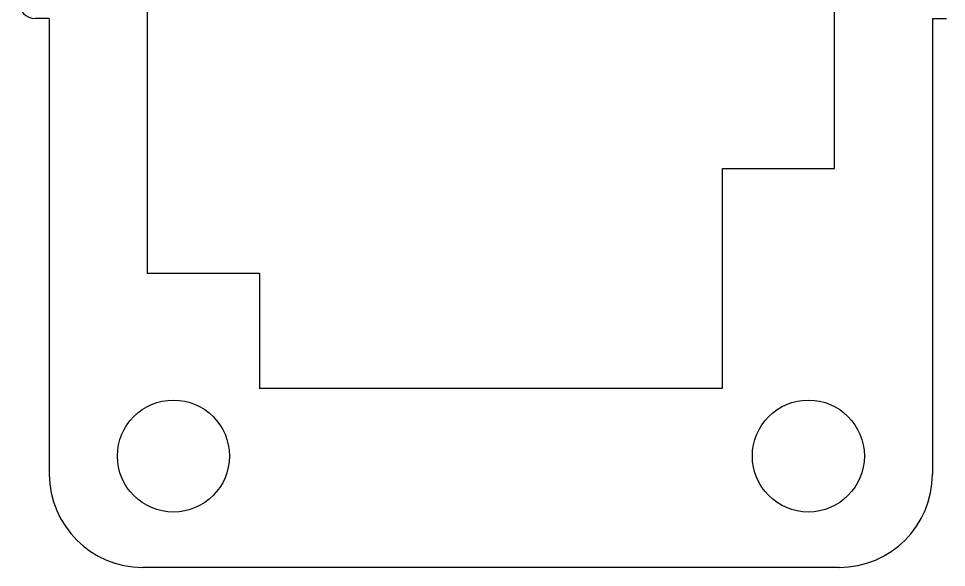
# Model space of a CAD drawing. Extents: x -0.7 to 36.3, y -28.5 to 29.4.
# Drawn here: x 18.32 to 23.289, y 21.312 to 24.253 of the extents above; entities that cross this region are included whole.
import ezdxf

# ---------------------------------------------------------------- set-up
doc = ezdxf.new("R2010")
doc.units = 0
doc.layers.add('FIRST_CUTS', color=1, linetype='CONTINUOUS')
doc.layers.add('LAYER_1', color=3, linetype='CONTINUOUS')

msp = doc.modelspace()

# ---------------------------------------------------------------- linework, layer by layer
at = {"layer": 'FIRST_CUTS'}
for p, q in [((19.0091, 25.8487), (19.0091, 22.8887)), ((22.6891, 23.4487), (22.6891, 25.8487)), ((22.0885, 22.2721), (22.0891, 23.4487)), ((22.0891, 23.4487), (22.6891, 23.4487)), ((19.0091, 22.8887), (19.6091, 22.8887)), ((19.6091, 22.8887), (19.6091, 22.2721)), ((19.6085, 22.2721), (22.0885, 22.2721))]:
    msp.add_line(p, q, dxfattribs=at)
for centre in [(19.1491, 21.9087), (22.5491, 21.9087)]:
    msp.add_circle(centre, 0.3, dxfattribs=at)
at = {"layer": 'LAYER_1'}
for p, q in [((18.4844, 24.2527), (18.4097, 24.2527)), ((18.4844, 24.2527), (18.4844, 21.8118)), ((23.2138, 24.2527), (23.2138, 21.8118)), ((23.2138, 24.2527), (23.2885, 24.2527)), ((22.7138, 21.3118), (18.9844, 21.3118))]:
    msp.add_line(p, q, dxfattribs=at)
for centre, radius, start, end in [((18.4101, 24.343), 0.0903, 180.2077, 269.7923), ((18.9859, 21.8132), 0.5015, 180.1677, 269.8323), ((22.7123, 21.8132), 0.5015, 270.1677, 359.8323)]:
    msp.add_arc(centre, radius, start, end, dxfattribs=at)

doc.saveas('drawing.dxf')
